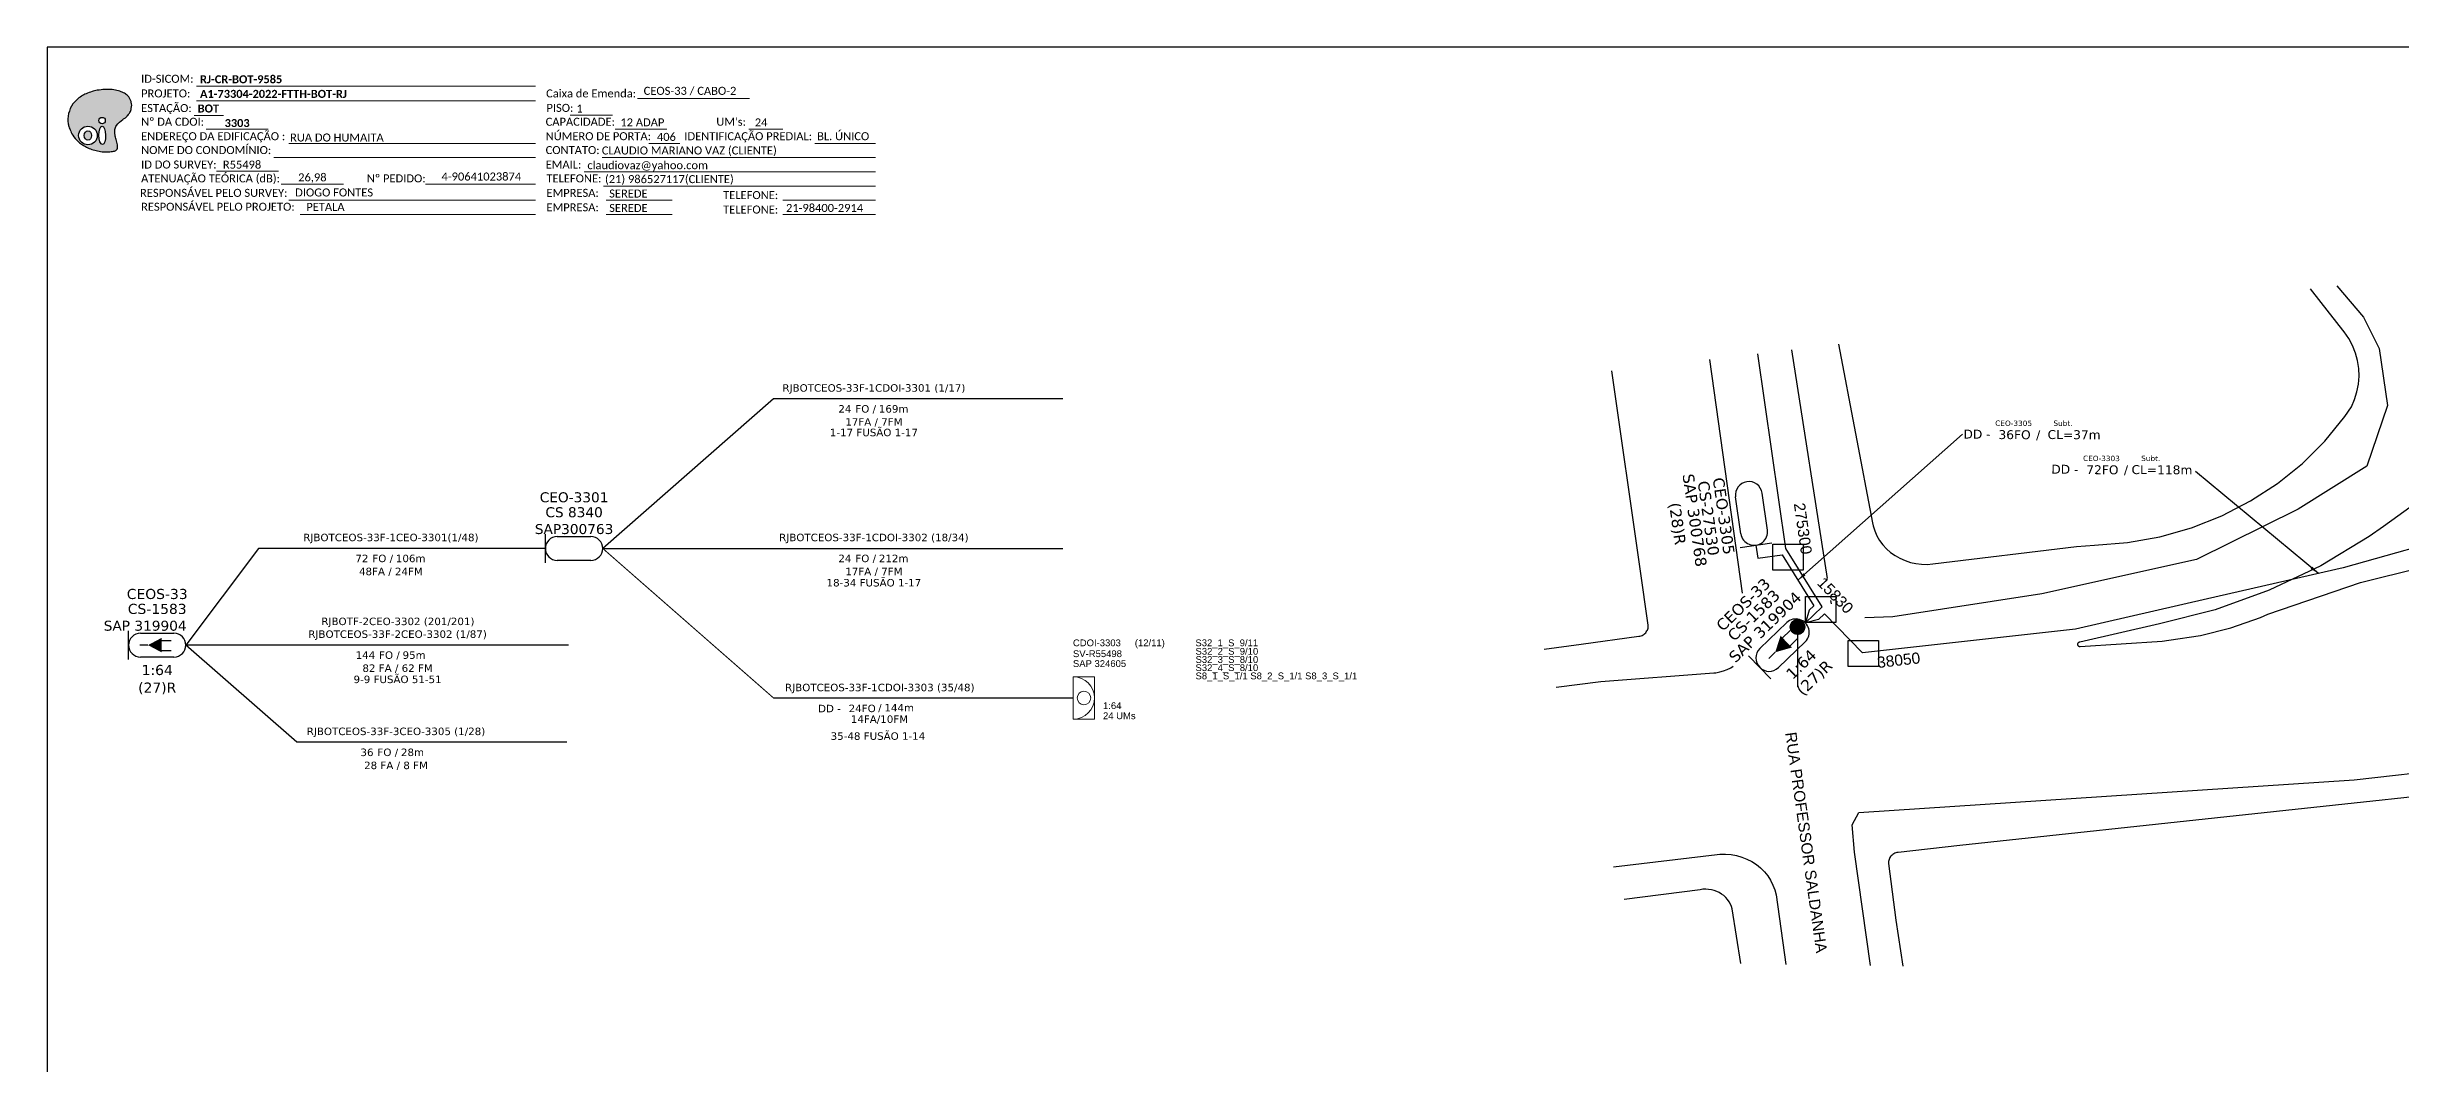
# Model space of a CAD drawing. Header units: inches. Extents: x 0 to 839, y 0 to 594.
# Drawn here: x 0 to 527, y 366 to 594 of the extents above; entities that cross this region are included whole.
import ezdxf
from ezdxf.enums import TextEntityAlignment as Align

# ---------------------------------------------------------------- set-up
doc = ezdxf.new("R2010")
doc.units = ezdxf.units.IN
doc.header["$LTSCALE"] = 0.5
for name, color, linetype in [('10.0-Cartográfico', 252, 'Continuous'), ('10.1-Caixas Subterrâneas', 5, 'Continuous'), ('20.4-CEOS', 1, 'Continuous'), ('20.5-CEO', 1, 'Continuous'), ('20.8-Legenda', 1, 'Continuous'), ('CAP a instalar', 1, 'Continuous'), ('EXISTENTE', 7, 'Continuous'), ('INTERV', 5, 'Continuous'), ('label_cabos', 7, 'Continuous'), ('MUB_SEGMENTO', 7, 'Continuous'), ('REMOVER', 3, 'Continuous')]:
    doc.layers.add(name, color=color, linetype=linetype)
doc.layers.add('10.4-Postes Sem Uso', color=7, linetype='Continuous', plot=False)
doc.layers.add('EXTRA', color=50, linetype='Continuous', plot=False)
for name, color, linetype, lineweight in [("20.0-LEGENDA DOS CDO'S", 1, 'Continuous', 0), ('20.1-CDO_INTERIOR', 1, 'Continuous', 0), ('40.1-ETIQUETAS', 1, 'Continuous', 20)]:
    doc.layers.add(name, color=color, linetype=linetype, lineweight=lineweight)
doc.styles.add('ARIAL', font='arial.ttf')
doc.styles.add('siredit', font='verdana.ttf')
doc.styles.get("Standard").update_dxf_attribs({"font": 'arial.ttf'})
doc.styles.add('WMF-Calibri0', font='calibri.ttf')
doc.styles.add('WMF-Calibri1', font='calibrib.ttf')
doc.linetypes.add('FENCELINE1', pattern='A,0.25,-0.1,[133,ltypeshp.shx,S=0.1,R=0,X=-0.1,Y=0],-0.1,1', length=1.45)
doc.dimstyles.new('CC', dxfattribs={"dimtxt": 1, "dimasz": 2, "dimexe": 0.18, "dimexo": 0.0625, "dimgap": 0.09, "dimtad": 0, "dimdec": 0, "dimrnd": 1, "dimzin": 0, "dimdsep": 46, "dimtxsty": 'siredit', "dimblk": 'NONE', "dimcen": 0, "dimse1": 1, "dimse2": 1, "dimsd1": 1, "dimsd2": 1, "dimclrt": 7, "dimadec": 0, "dimazin": 0, "dimtfac": 1, "dimtdec": 0, "dimtofl": 0, "dimtmove": 0, "dimatfit": 3, "dimfxl": 1, "dimtolj": 1, "dimtzin": 0, "dimarcsym": 0})

# ---------------------------------------------------------------- blocks, each defined once
blk = doc.blocks.new('OI')
h = blk.add_hatch(color=40)
edge = h.paths.add_edge_path()
edge.add_spline(control_points=[(4.35, -0.67), (3.92, -0.99), (3.26, -1.5), (2.81, -2.59), (2.9, -3.5), (3.06, -4.27), (3.31, -4.85), (3.37, -5.39), (3.4, -5.88), (3.2, -6.4), (2.54, -6.61), (1.65, -6.63), (0.55, -6.67), (-0.56, -6.42), (-1.61, -6.14), (-2.77, -5.61), (-3.92, -4.77), (-4.89, -3.7), (-5.34, -2.65), (-5.6, -1.94), (-5.85, -0.96), (-5.71, 0.47), (-5.1, 2.02), (-4.14, 3.02), (-3.3, 3.61), (-2.37, 4.16), (-1.36, 4.44), (-0.56, 4.7), (0.79, 4.85), (2.24, 4.97), (3.79, 4.57), (4.67, 4.21), (5.44, 3.65), (5.76, 2.99), (6.03, 2.21), (6.01, 1.46), (5.72, 0.64), (5.31, 0.08), (4.88, -0.38), (4.51, -0.55), (4.35, -0.67)], knot_values=[0, 0, 0, 0, 1.60434, 2.417191, 3.427595, 4.282808, 4.776746, 5.304182, 5.888771, 6.258406, 6.858137, 7.79129, 8.986195, 10.124242, 11.187857, 12.242908, 13.953784, 15.414161, 16.515391, 17.349188, 17.675853, 19.552021, 21.515531, 22.568638, 23.63245, 24.621084, 25.782718, 26.745347, 27.142653, 29.870543, 31.004649, 31.921532, 32.709589, 33.801391, 34.042471, 35.192333, 35.971461, 36.628871, 37.254359, 37.836911, 37.836911, 37.836911, 37.836911], degree=3, periodic=0)
h.paths.add_polyline_path([(1.13, -0.87, -1), (-0.04, -0.87, -1)], flags=16)
edge = h.paths.add_edge_path(flags=16)
edge.add_ellipse((0.56, -3.59), major_axis=(-0.02, 1.71), ratio=0.361305, start_angle=0, end_angle=360)
h.paths.add_polyline_path([(-0.36, -3.62, -1), (-3.8, -3.62, -1)], flags=16)
edge = h.paths.add_edge_path(flags=0)
edge.add_ellipse((-2.08, -3.62), major_axis=(0, 0.885), ratio=0.758294, start_angle=0, end_angle=360)
at = {"color": 40}
for centre, radius in [((-2.08, -3.62), 1.72), ((0.54, -0.87), 0.587)]:
    blk.add_circle(centre, radius, dxfattribs=at)
blk.add_ellipse((-2.08, -3.62), major_axis=(0, 0.885), ratio=0.758294, start_param=-3.141592653589792, end_param=3.141592653589792, dxfattribs=at)
blk.add_ellipse((0.56, -3.59), major_axis=(-0.02, 1.71), ratio=0.361305, dxfattribs=at)
at = {"color": 40, "start_tangent": (-0.800898, -0.598801), "end_tangent": (-0.800898, -0.598801)}
blk.add_spline([(4.35, -0.67), (3.2, -1.78), (2.9, -2.54), (2.92, -3.55), (3.12, -4.38), (3.28, -4.85), (3.37, -5.37), (3.35, -5.95), (3.2, -6.29), (2.66, -6.55), (1.73, -6.63), (0.54, -6.62), (-0.58, -6.41), (-1.6, -6.11), (-2.56, -5.67), (-3.95, -4.67), (-4.89, -3.56), (-5.37, -2.56), (-5.64, -1.78), (-5.72, -1.46), (-5.63, 0.42), (-4.84, 2.22), (-4.13, 2.99), (-3.27, 3.62), (-2.4, 4.09), (-1.3, 4.47), (-0.37, 4.72), (0.02, 4.77), (2.75, 4.8), (3.85, 4.53), (4.69, 4.16), (5.31, 3.68), (5.85, 2.73), (5.93, 2.5), (5.94, 1.35), (5.67, 0.62), (5.29, 0.08), (4.84, -0.36), (4.35, -0.67)], degree=3, dxfattribs=at)
blk = doc.blocks.new('ETIQUETA_RS5F')
at = {"layer": '40.1-ETIQUETAS', "color": 0, "style": 'siredit'}
blk.add_text('/', height=1.5, dxfattribs=at).set_placement((1.55, -1.95), align=Align.MIDDLE_RIGHT)
for tag, p in [('ETIQUETA_R_PRIMARIA', (1.18, 4.1)), ('ETIQUETA_R_SECUNDARIA', (1.18, 2.1)), ('F_ATIVAS/F_MORTAS', (1.11, -4.24))]:
    blk.add_attdef(tag, text='', height=1.5, dxfattribs=at).set_placement(p, align=Align.MIDDLE_CENTER)
for tag, p in [('TIPO_CABO', (-6.62, -2.12)), ('CAP_CABO', (0.37, -2.09))]:
    blk.add_attdef(tag, text='', height=1.5, dxfattribs=at).set_placement(p, align=Align.MIDDLE_RIGHT)
blk.add_attdef('METROS', text='', height=1.5, dxfattribs=at).set_placement((2.11, -1.95), align=Align.MIDDLE_LEFT)
for tag, p in [('FUSÃO_1', (0.82, -8.39)), ('FUSÃO_2', (0.82, -10.6)), ('FUSÃO_3', (0.82, -12.93)), ('FUSÃO_4', (0.82, -15.14)), ('FUSÃO_5', (0.82, -17.16))]:
    blk.add_attdef(tag, text='', height=1.5, dxfattribs=at).set_placement(p, align=Align.CENTER)
blk = doc.blocks.new('MHMZ')
at = {"color": 0}
for p, q in [((-0.0000128, 0.0000113), (0.0000144, 0.0000113)), ((-0.0000128, -0.0000121), (-0.0000128, 0.0000113)), ((0.0000144, 0.0000113), (0.0000144, -0.0000121)), ((0.0000144, -0.0000121), (-0.0000128, -0.0000121))]:
    blk.add_line(p, q, dxfattribs=at)
blk = doc.blocks.new('*X6')
at = {"color": 0}
for p, q in [((-0.679997, 0.416018), (-0.018018, 1.077997)), ((-0.679809, 0.433884), (-0.035884, 1.077809)), ((-0.679715, 0.398622), (-0.000622, 1.077715)), ((-0.67911, 0.452261), (-0.054261, 1.07711)), ((-0.678999, 0.381661), (0.016339, 1.076999)), ((-0.677877, 0.365105), (0.032895, 1.075877)), ((-0.677853, 0.471196), (-0.073196, 1.075853)), ((-0.676376, 0.348929), (0.049071, 1.074376)), ((-0.675978, 0.490748), (-0.092748, 1.073978)), ((-0.674518, 0.333109), (0.064891, 1.072518)), ((-0.673417, 0.510987), (-0.112987, 1.071417)), ((-0.672323, 0.317627), (0.080373, 1.070323)), ((-0.67008, 0.532002), (-0.134002, 1.06808)), ((-0.669809, 0.302463), (0.095537, 1.067809)), ((-0.666991, 0.287604), (0.110396, 1.064991)), ((-0.665856, 0.553903), (-0.155903, 1.063856)), ((-0.663883, 0.273034), (0.124966, 1.061883)), ((-0.660603, 0.576834), (-0.178834, 1.058603)), ((-0.660497, 0.258742), (0.139258, 1.058497)), ((-0.656846, 0.244715), (0.153285, 1.054846)), ((-0.654125, 0.600989), (-0.202989, 1.052125)), ((-0.652938, 0.230945), (0.167055, 1.050938)), ((-0.648783, 0.217422), (0.180578, 1.046783)), ((-0.646156, 0.626637), (-0.228637, 1.044156)), ((-0.64439, 0.204138), (0.193862, 1.04239)), ((-0.639766, 0.191085), (0.206915, 1.037766)), ((-0.636298, 0.654172), (-0.256172, 1.034298)), ((-0.634917, 0.178256), (0.219744, 1.032917)), ((-0.62985, 0.165645), (0.232355, 1.02785)), ((-0.624571, 0.153247), (0.244753, 1.022571)), ((-0.623925, 0.684222), (-0.286222, 1.021925)), ((-0.619084, 0.141056), (0.256944, 1.017084)), ((-0.613395, 0.129067), (0.268933, 1.011395)), ((-0.607932, 0.717893), (-0.319893, 1.005932)), ((-0.607508, 0.117277), (0.280723, 1.005508)), ((-0.601426, 0.10568), (0.29232, 0.999426)), ((-0.595154, 0.094275), (0.303725, 0.993154)), ((-0.588694, 0.083057), (0.314943, 0.986694)), ((-0.58596, 0.757543), (-0.359543, 0.98396)), ((-0.58205, 0.072024), (0.325976, 0.98005)), ((-0.575224, 0.061172), (0.336828, 0.973224)), ((-0.568219, 0.0505), (0.3475, 0.966219)), ((-0.561036, 0.040005), (0.357995, 0.959036)), ((-0.553678, 0.029685), (0.368315, 0.951678)), ((-0.550397, 0.810783), (-0.412783, 0.948397)), ((-0.546146, 0.01954), (0.37846, 0.944146)), ((-0.538442, 0.009566), (0.388434, 0.936442)), ((-0.530567, -0.000236), (0.398236, 0.928567)), ((-0.522522, -0.009869), (0.407869, 0.920522)), ((-0.514308, -0.019333), (0.417333, 0.912308)), ((-0.505925, -0.028628), (0.426628, 0.903925)), ((-0.497375, -0.037756), (0.435756, 0.895375)), ((-0.488657, -0.046715), (0.444715, 0.886657)), ((-0.479772, -0.055508), (0.453508, 0.877772)), ((-0.470719, -0.064133), (0.462133, 0.868719)), ((-0.461499, -0.07259), (0.47059, 0.859499)), ((-0.45211, -0.080879), (0.478879, 0.85011)), ((-0.442553, -0.089), (0.487, 0.840553)), ((-0.432826, -0.096951), (0.494951, 0.830826)), ((-0.422929, -0.104731), (0.502731, 0.820929)), ((-0.41286, -0.11234), (0.51034, 0.81086)), ((-0.402619, -0.119776), (0.517776, 0.800619)), ((-0.392202, -0.127037), (0.525037, 0.790202)), ((-0.381609, -0.134122), (0.532122, 0.779609)), ((-0.370838, -0.141028), (0.539028, 0.768838)), ((-0.359886, -0.147754), (0.545754, 0.757886)), ((-0.348751, -0.154296), (0.552296, 0.746751)), ((-0.337429, -0.160652), (0.558652, 0.735429)), ((-0.325919, -0.16682), (0.56482, 0.723919)), ((-0.314215, -0.172794), (0.570794, 0.712215)), ((-0.302316, -0.178572), (0.576572, 0.700316)), ((-0.290215, -0.184149), (0.582149, 0.688215)), ((-0.27791, -0.189522), (0.587522, 0.67591)), ((-0.265395, -0.194684), (0.592684, 0.663395)), ((-0.252664, -0.199631), (0.597631, 0.650664)), ((-0.239711, -0.204356), (0.602356, 0.637711)), ((-0.226531, -0.208853), (0.606853, 0.624531)), ((-0.213115, -0.213115), (0.611115, 0.611115)), ((-0.199456, -0.217134), (0.615134, 0.597456)), ((-0.185546, -0.220901), (0.618901, 0.583546)), ((-0.171373, -0.224406), (0.622406, 0.569373)), ((-0.156929, -0.22764), (0.62564, 0.554929)), ((-0.1422, -0.230589), (0.628589, 0.5402)), ((-0.127174, -0.23324), (0.63124, 0.525174)), ((-0.111836, -0.23558), (0.63358, 0.509836)), ((-0.096169, -0.23759), (0.63559, 0.494169)), ((-0.080154, -0.239253), (0.637253, 0.478154)), ((-0.06377, -0.240547), (0.638547, 0.46177)), ((-0.046993, -0.241448), (0.639448, 0.444993)), ((-0.029795, -0.241927), (0.639927, 0.427795)), ((-0.012144, -0.241953), (0.639953, 0.410144)), ((0.006, -0.241488), (0.639488, 0.392)), ((0.024679, -0.240486), (0.638486, 0.373321)), ((0.043948, -0.238895), (0.636895, 0.354052)), ((0.063871, -0.236649), (0.634649, 0.334129)), ((0.084528, -0.23367), (0.63167, 0.313472)), ((0.106018, -0.229858), (0.627858, 0.291982)), ((0.12847, -0.225084), (0.623084, 0.26953)), ((0.152051, -0.21918), (0.61718, 0.245949)), ((0.176993, -0.211916), (0.609916, 0.221007)), ((0.203627, -0.20296), (0.60096, 0.194373)), ((0.232456, -0.191808), (0.589808, 0.165544)), ((0.264325, -0.177617), (0.575617, 0.133675)), ((0.300865, -0.158754), (0.556754, 0.097135)), ((0.346227, -0.13107), (0.52907, 0.051773)), ((0.43272, -0.062254), (0.460254, -0.03472))]:
    blk.add_line(p, q, dxfattribs=at)
blk = doc.blocks.new('PTPT')
at = {"color": 0}
blk.add_line((-0.0000002, -0.0000024), (-0.0000002, -0.0000498), dxfattribs=at)
blk.add_circle((-0.0000002, 0.0000042), 0.0000066, dxfattribs=at)
at = {"color": 0, "xscale": 1e-05, "yscale": 1e-05, "zscale": 1e-05}
blk.add_blockref('*X6', (0, 0), dxfattribs=at)
blk = doc.blocks.new('CEOS_RP_CT_DRT')
at = {"layer": '20.4-CEOS', "color": 0}
for p, q in [((-4.54, 1.19), (-1.19, 1.19)), ((-1.19, -1.19), (-4.54, -1.19))]:
    blk.add_line(p, q, dxfattribs=at)
for points in [[(-5.73, -1.43), (-5.73, 1.44)], [(-3.79, 0), (-4.59, 0)], [(-2.47, 0.48), (-1.45, 0.48)], [(-2.47, -0.52), (-1.45, -0.52)]]:
    blk.add_lwpolyline(points, dxfattribs=at)
blk.add_lwpolyline([(-3.79, 0, 0, 1.47, 0), (-2.41, 0, 1.47, 1.47, 0)], format="xyseb", dxfattribs=at)
for centre, start, end in [((-4.54, 0), 90, 270), ((-1.19, 0), 270, 90)]:
    blk.add_arc(centre, 1.19, start, end, dxfattribs=at)
at = {"layer": '20.4-CEOS', "color": 7, "style": 'siredit'}
for tag, p in [('Nº_DA_CEOS', (-2.86, 5.6)), ('LOCAL', (-2.86, 4.24)), ('SAP', (-2.86, 2.78)), ('RACIO_SPLITAGEM', (-2.86, -1.88)), ('FIBRAS_SPLITTER', (-2.86, -3.58)), ('FIBRAS_TOP_C', (-2.86, -5.08)), ('RESERVA_FINAIS', (-2.86, -6.39))]:
    blk.add_attdef(tag, text='', height=1.01, dxfattribs=at).set_placement(p, align=Align.TOP_CENTER)
blk = doc.blocks.new('CEO_CT_ESQ')
at = {"layer": '20.5-CEO', "color": 0}
for p, q in [((-1.56, 1.24), (1.8, 1.24)), ((1.8, -1.15), (-1.56, -1.15))]:
    blk.add_line(p, q, dxfattribs=at)
blk.add_lwpolyline([(3, -1.4), (3, 1.49)], dxfattribs=at)
for centre, start, end in [((-1.56, 0.05), 90, 270), ((1.8, 0.05), 270, 90)]:
    blk.add_arc(centre, 1.2, start, end, dxfattribs=at)
at = {"layer": '20.5-CEO', "color": 7, "style": 'siredit'}
for tag, p in [('CEO_Nº', (0.12, 5.61)), ('LOCAL', (0.12, 4.23)), ('SAP', (0.12, 2.97)), ('FIBRAS_RESERVA', (0.12, -1.94))]:
    blk.add_attdef(tag, text='', height=1.01, dxfattribs=at).set_placement(p, align=Align.TOP_CENTER)
blk = doc.blocks.new('_None')
blk = doc.blocks.new('LEGENDA DOS CABOS')
at = {"layer": 'label_cabos', "color": 0, "style": 'siredit'}
for tag, p in [('ID', (4.24, 1.63)), ('XX', (14.31, 1.67)), ('TIPO_CABO', (2.74, 0.52)), ('CABO', (6.16, 0.47)), ('/', (9.19, 0.47)), ('METROS', (14.36, 0.47))]:
    blk.add_attdef(tag, text='', height=1, rotation=359.69, dxfattribs=at).set_placement(p, align=Align.MIDDLE_CENTER)

msp = doc.modelspace()

# ---------------------------------------------------------------- linework, layer by layer
msp.add_lwpolyline([(0, 0), (838.56, 0), (838.56, 594), (0, 594), (0, 0)])
at = {"color": 7, "lineweight": 0}
for points in [[(33.47, 585.24), (109.44, 585.24)], [(33.47, 581.96), (109.44, 581.96)], [(132.28, 582.45), (157.42, 582.45)], [(32.96, 578.68), (39.51, 578.68)], [(35.62, 575.61), (49.56, 575.61)], [(117.24, 578.72), (126.72, 578.72)], [(127.29, 575.61), (138.91, 575.61)], [(157.23, 575.61), (164.9, 575.61)], [(54.19, 572.37), (109.44, 572.37)], [(134.87, 572.37), (141.82, 572.37)], [(172.05, 572.37), (185.6, 572.37)], [(37.94, 566.2), (51.88, 566.2)], [(50.78, 569.26), (109.44, 569.26)], [(120.37, 566.02), (185.63, 566.02)], [(124.4, 569.26), (185.63, 569.26)], [(52.47, 563.23), (66.42, 563.23)], [(54.19, 559.67), (109.44, 559.67)], [(84.8, 563.24), (109.3, 563.24)], [(85.31, 563.24), (109.46, 563.24)], [(124.65, 562.79), (185.63, 562.79)], [(125.26, 559.67), (140.06, 559.67)], [(164.86, 559.67), (185.63, 559.67)], [(56.68, 556.44), (109.44, 556.44)], [(125.26, 556.44), (140.06, 556.44)], [(164.86, 556.44), (185.63, 556.44)]]:
    msp.add_lwpolyline(points, dxfattribs=at)
at = {"layer": '10.0-Cartográfico', "color": 4}
for points in [[(401.42, 527.37), (409.02, 487.36), (409.17, 486.66), (409.53, 485.54), (410, 484.44), (410.63, 483.41), (411.34, 482.45), (412.16, 481.53), (413.09, 480.73), (414.1, 480.02), (415.18, 479.41), (416.33, 478.9), (417.53, 478.49), (418.77, 478.23), (420.04, 478.06), (421.3, 478.03), (422.57, 478.14), (454.72, 482.04), (458.81, 482.31), (466.17, 482.91), (473.42, 484.23), (480.5, 486.25), (487.3, 488.92), (493.75, 492.26), (499.81, 496.2), (505.37, 500.68), (510.41, 505.69), (514.86, 511.17), (516.37, 513.35), (517.07, 514.98), (517.59, 516.68), (517.93, 518.41), (518.05, 520.2), (517.98, 521.95), (517.71, 523.71), (517.25, 525.41), (516.57, 527.07), (515.75, 528.64), (514.73, 530.14), (514.44, 530.52), (509.54, 536.72), (507.18, 539.77)], [(513.06, 540.46), (519.02, 533.49), (522.57, 526.41), (524.47, 513.62), (519.84, 500.04), (504.4, 490.44), (481.67, 479.14), (446.98, 471.45), (413.59, 466.25), (407.31, 466.06)], [(379.94, 471.58), (372.57, 523.98)], [(398.97, 474.86), (390.96, 526.14)], [(335.43, 459.06), (343.72, 460.17), (356.69, 461.92), (356.93, 461.96), (357.17, 462.03), (357.41, 462.13), (357.63, 462.24), (357.85, 462.38), (358.04, 462.54), (358.21, 462.7), (358.35, 462.9), (358.49, 463.11), (358.59, 463.31), (358.68, 463.54), (358.73, 463.76), (358.77, 463.99), (358.77, 464.24), (358.74, 464.44), (356.95, 477.01), (350.6, 521.4)], [(531.27, 492.12), (523.56, 486.56), (520.35, 484.31), (509.49, 477.73), (497.93, 472.23), (485.83, 467.88), (473.32, 464.72), (455.52, 460.58), (455.49, 460.58), (455.42, 460.58), (455.37, 460.58), (455.32, 460.55), (455.27, 460.55), (455.23, 460.53), (455.18, 460.51), (455.15, 460.46), (455.1, 460.44), (455.06, 460.39), (455.03, 460.37), (455.01, 460.33), (454.99, 460.28), (454.99, 460.24), (454.96, 460.19), (454.96, 460.12), (454.96, 460.08), (454.96, 460.03), (454.99, 459.99), (454.99, 459.94), (455.01, 459.9), (455.04, 459.85), (455.09, 459.81), (455.11, 459.79), (455.16, 459.74), (455.19, 459.72), (455.24, 459.7), (455.29, 459.68), (455.33, 459.65), (455.41, 459.65), (455.46, 459.66), (455.5, 459.66), (455.55, 459.66), (473.93, 460.83), (475.46, 461.03), (482.5, 462.06), (489.36, 463.78), (496, 466.15), (497.62, 466.85), (518.42, 474), (545.43, 480.68)], [(338.16, 450.52), (348.18, 451.82), (373.46, 453.73), (373.92, 453.75), (374.79, 453.92), (375.64, 454.16), (376.46, 454.48), (377.26, 454.87), (377.83, 455.25)], [(516.98, 429.71), (561.94, 434.84), (562.7, 434.9), (563.48, 434.86), (564.23, 434.76), (564.96, 434.61), (565.67, 434.34), (566.36, 434.04), (567.02, 433.66), (567.61, 433.24), (568.17, 432.75), (568.67, 432.19), (569.09, 431.61), (569.44, 430.98), (569.74, 430.33), (569.94, 429.66), (570.05, 429.14), (576.28, 388.11)], [(408.56, 388.09), (404.99, 413.56), (404.49, 419.62), (405.95, 422.41), (516.98, 429.71)], [(556.62, 428.77), (428.63, 415.04), (414.78, 413.46), (414.52, 413.42), (414.27, 413.35), (414.06, 413.28), (413.81, 413.16), (413.62, 413.02), (413.41, 412.86), (413.24, 412.7), (413.09, 412.52), (412.95, 412.32), (412.83, 412.11), (412.76, 411.89), (412.69, 411.66), (412.65, 411.41), (412.65, 411.19), (412.65, 410.96)], [(351.03, 410.24), (374.26, 413.03), (374.82, 413.08), (376.09, 413.09), (377.33, 413), (378.55, 412.78), (379.74, 412.44), (380.89, 411.98), (381.99, 411.43), (383.03, 410.74), (383.96, 409.98), (384.82, 409.14), (385.56, 408.22), (386.21, 407.22), (386.73, 406.16), (387.14, 405.06), (387.42, 403.94), (389.6, 388.38)], [(379.54, 388.54), (377.56, 400.79), (377.41, 401.35), (377.18, 401.89), (376.88, 402.43), (376.54, 402.92), (376.14, 403.36), (375.7, 403.79), (375.21, 404.14), (374.69, 404.47), (374.13, 404.74), (373.54, 404.93), (372.93, 405.11), (372.3, 405.19), (371.66, 405.23), (371.03, 405.2), (370.43, 405.1), (353.38, 402.89)]]:
    msp.add_lwpolyline(points, dxfattribs=at)
at = {"layer": '10.0-Cartográfico'}
for points in [[(399.86, 469.16), (399.73, 469.96)], [(412.65, 410.96), (414.25, 398.32), (415.83, 387.98)]]:
    msp.add_lwpolyline(points, dxfattribs=at)
at = {"layer": '20.1-CDO_INTERIOR', "lineweight": 18}
msp.add_lwpolyline([(234.71, 443.34), (234.71, 452.83), (229.96, 452.83), (229.96, 443.34)], close=True, dxfattribs=at)
msp.add_circle((232.34, 448.09), 1.52, dxfattribs=at)
msp.add_arc((229.96, 448.09), 4.75, 270, 90, dxfattribs=at)
at = {"layer": '20.4-CEOS', "color": 7}
for p, q in [((20.93, 462.61), (28.43, 462.61)), ((28.43, 457.26), (20.93, 457.26))]:
    msp.add_line(p, q, dxfattribs=at)
for points in [[(18.25, 456.71), (18.25, 463.16)], [(22.61, 459.94), (20.8, 459.94)], [(25.57, 461), (27.84, 461)], [(25.57, 458.77), (27.84, 458.77)]]:
    msp.add_lwpolyline(points, dxfattribs=at)
msp.add_lwpolyline([(22.61, 459.94, 0, 3.3, 0), (25.7, 459.94, 3.3, 3.3, 0)], format="xyseb", dxfattribs=at)
for centre, start, end in [((20.93, 459.94), 90, 270), ((28.43, 459.94), 270, 90)]:
    msp.add_arc(centre, 2.67, start, end, dxfattribs=at)
at = {"layer": 'CAP a instalar', "color": 1, "linetype": 'FENCELINE1', "ltscale": 10, "const_width": 0.237}
msp.add_lwpolyline([(229.96, 448.09), (162.78, 448.09), (124.51, 481.61)], dxfattribs=at)
at = {"layer": 'EXISTENTE', "color": 5, "linetype": 'Continuous'}
for p, q in [((114.33, 484.28), (121.84, 484.28)), ((121.84, 478.93), (114.33, 478.93))]:
    msp.add_line(p, q, dxfattribs=at)
at = {"layer": 'EXISTENTE', "linetype": 'Continuous'}
for points in [[(227.59, 515.13), (162.78, 515.13), (124.51, 481.61)], [(111.66, 481.61), (47.4, 481.61), (31.1, 459.94)], [(124.51, 481.61), (227.59, 481.61)]]:
    msp.add_lwpolyline(points, dxfattribs=at)
at = {"layer": 'EXISTENTE', "color": 5, "linetype": 'Continuous'}
msp.add_lwpolyline([(111.66, 478.38), (111.66, 484.83)], dxfattribs=at)
for centre, start, end in [((114.33, 481.61), 90, 270), ((121.84, 481.61), 270, 90)]:
    msp.add_arc(centre, 2.67, start, end, dxfattribs=at)
at = {"layer": 'INTERV'}
msp.add_lwpolyline([(394.02, 464.91), (397.77, 468.55), (389.65, 481.63), (383.36, 525.25)], dxfattribs=at)
at = {"layer": 'INTERV', "color": 7}
msp.add_lwpolyline([(556.61, 485.61), (542.68, 485.17), (514.5, 477.27), (484.07, 470.35), (454.54, 463.54), (406.77, 458.18), (398.26, 466.94), (396.94, 465.66), (394.02, 464.91)], dxfattribs=at)
at = {"layer": 'INTERV', "color": 7, "linetype": 'Continuous'}
msp.add_lwpolyline([(116.82, 459.94), (31.1, 459.94)], dxfattribs=at)
at = {"layer": 'REMOVER'}
msp.add_lwpolyline([(382.93, 482.35), (383.36, 479.4), (388.78, 480.18), (395.86, 468.78), (394.85, 467.8), (394.02, 464.91)], dxfattribs=at)
at = {"layer": 'REMOVER', "color": 7, "linetype": 'Continuous'}
msp.add_lwpolyline([(116.45, 438.15), (55.96, 438.15), (31.1, 459.94)], dxfattribs=at)

# ---------------------------------------------------------------- block references
at = {"color": 7, "xscale": 1.213923925163967, "yscale": 1.213923925163967, "zscale": 1.213923925163967, "rotation": 0.1532896023949059}
msp.add_blockref('OI', (11.67, 578.58), dxfattribs=at)
at = {"layer": '10.1-Caixas Subterrâneas', "color": 40, "xscale": 249459.1869097533, "yscale": 249459.1869097533, "zscale": 249459.1869097533}
for p in [(389.91, 479.78), (397.22, 468.02), (406.77, 458.18)]:
    msp.add_blockref('MHMZ', p, dxfattribs=at)
at = {"layer": '10.4-Postes Sem Uso', "color": 1, "xscale": 249459.1869097533, "yscale": 249459.1869097533, "zscale": 249459.1869097533}
msp.add_blockref('PTPT', (392.28, 462.95), dxfattribs=at)
at = {"layer": 'INTERV', "color": 7}
ref = msp.add_blockref('CEOS_RP_CT_DRT', (394.02, 464.91), dxfattribs=dict(at, xscale=2.494591869097533, yscale=2.494591869097533, zscale=2.494591869097533, rotation=44.09894649207192))
ref.add_attrib('Nº_DA_CEOS', 'CEOS-33', dxfattribs={"layer": '20.4-CEOS', "color": 7, "height": 2.519, "rotation": 44.0989, "style": 'siredit'}).set_placement((379.18, 469.96), align=Align.TOP_CENTER)
ref.add_attrib('LOCAL', 'CS-1583', dxfattribs={"layer": '20.4-CEOS', "color": 7, "height": 2.519, "rotation": 44.0989, "style": 'siredit'}).set_placement((381.53, 467.54), align=Align.TOP_CENTER)
ref.add_attrib('SAP', 'SAP 319904', dxfattribs={"layer": '20.4-CEOS', "color": 7, "height": 2.519, "rotation": 44.0989, "style": 'siredit'}).set_placement((384.07, 464.91), align=Align.TOP_CENTER)
ref.add_attrib('RACIO_SPLITAGEM', '1:64', dxfattribs={"layer": '20.4-CEOS', "color": 7, "height": 2.519, "rotation": 44.0989, "style": 'siredit'}).set_placement((392.16, 456.56), align=Align.TOP_CENTER)
ref.add_attrib('FIBRAS_SPLITTER', '(27)R', dxfattribs={"layer": '20.4-CEOS', "color": 7, "height": 2.519, "rotation": 44.0989, "style": 'siredit'}).set_placement((395.1, 453.53), align=Align.TOP_CENTER)
at = {"layer": 'INTERV', "color": 1}
ref = msp.add_blockref('ETIQUETA_RS5F', (185.27, 448.09), dxfattribs=dict(at, xscale=1.117438888183968, yscale=1.117438888183968, zscale=1.117438888183968))
ref.add_attrib('ETIQUETA_R_SECUNDARIA', 'RJBOTCEOS-33F-1CDOI-3303 (35/48)', dxfattribs={"layer": '40.1-ETIQUETAS', "color": 0, "height": 1.6762, "style": 'siredit'}).set_placement((186.59, 450.44), align=Align.MIDDLE_CENTER)
ref.add_attrib('TIPO_CABO', 'DD -', dxfattribs={"layer": '40.1-ETIQUETAS', "color": 0, "height": 1.676, "style": 'siredit'}).set_placement((177.87, 445.72), align=Align.MIDDLE_RIGHT)
ref.add_attrib('CAP_CABO', '24FO', dxfattribs={"layer": '40.1-ETIQUETAS', "color": 0, "height": 1.676, "style": 'siredit'}).set_placement((185.68, 445.75), align=Align.MIDDLE_RIGHT)
ref.add_attrib('METROS', '144m', dxfattribs={"layer": '40.1-ETIQUETAS', "color": 0, "height": 1.676, "style": 'siredit'}).set_placement((187.63, 445.9), align=Align.MIDDLE_LEFT)
ref.add_attrib('F_ATIVAS/F_MORTAS', '14FA/10FM', dxfattribs={"layer": '40.1-ETIQUETAS', "color": 0, "height": 1.676, "style": 'siredit'}).set_placement((186.51, 443.34), align=Align.MIDDLE_CENTER)
ref.add_attrib('FUSÃO_1', '35-48 FUSÃO 1-14', dxfattribs={"layer": '40.1-ETIQUETAS', "color": 0, "height": 1.6762, "style": 'siredit'}).set_placement((186.18, 438.71), align=Align.CENTER)
at = {"layer": 'label_cabos', "color": 0}
ref = msp.add_blockref('LEGENDA DOS CABOS', (429.18, 507.24), dxfattribs=dict(at, xscale=2.494591869097533, yscale=2.494591869097533, zscale=2.494591869097533))
ref.add_attrib('ID', 'CEO-3305', dxfattribs={"layer": 'EXTRA', "color": 0, "height": 1.197, "rotation": 359.69, "style": 'siredit'}).set_placement((440.66, 509.67), align=Align.MIDDLE_CENTER)
ref.add_attrib('CABO', '36FO', dxfattribs={"layer": '20.8-Legenda', "color": 0, "height": 1.996, "rotation": 359.69, "style": 'siredit'}).set_placement((440.87, 507.11), align=Align.MIDDLE_CENTER)
ref.add_attrib('METROS', 'CL=37m', dxfattribs={"layer": '20.8-Legenda', "color": 0, "height": 1.996, "rotation": 359.69, "style": 'siredit'}).set_placement((454.21, 507.11), align=Align.MIDDLE_CENTER)
ref.add_attrib('XX', 'Subt.', dxfattribs={"layer": 'EXTRA', "color": 0, "height": 1.197, "rotation": 359.69, "style": 'siredit'}).set_placement((451.71, 509.67), align=Align.MIDDLE_CENTER)
ref.add_attrib('/', '/', dxfattribs={"layer": '20.8-Legenda', "color": 0, "height": 2, "rotation": 359.69, "style": 'siredit'}).set_placement((446.17, 507.11), align=Align.MIDDLE_CENTER)
ref.add_attrib('TIPO_CABO', 'DD -', dxfattribs={"layer": '20.8-Legenda', "color": 0, "height": 1.996, "rotation": 359.69, "style": 'siredit'}).set_placement((432.46, 507.23), align=Align.MIDDLE_CENTER)
ref = msp.add_blockref('LEGENDA DOS CABOS', (448.86, 499.38), dxfattribs=dict(at, xscale=2.494591869097533, yscale=2.494591869097533, zscale=2.494591869097533))
ref.add_attrib('ID', 'CEO-3303', dxfattribs={"layer": 'EXTRA', "color": 0, "height": 1.197, "rotation": 359.69, "style": 'siredit'}).set_placement((460.34, 501.8), align=Align.MIDDLE_CENTER)
ref.add_attrib('CABO', '72FO', dxfattribs={"layer": '20.8-Legenda', "color": 0, "height": 1.996, "rotation": 359.69, "style": 'siredit'}).set_placement((460.55, 499.25), align=Align.MIDDLE_CENTER)
ref.add_attrib('METROS', 'CL=118m', dxfattribs={"layer": '20.8-Legenda', "color": 0, "height": 1.996, "rotation": 359.69, "style": 'siredit'}).set_placement((473.89, 499.25), align=Align.MIDDLE_CENTER)
ref.add_attrib('XX', 'Subt.', dxfattribs={"layer": 'EXTRA', "color": 0, "height": 1.197, "rotation": 359.69, "style": 'siredit'}).set_placement((471.39, 501.8), align=Align.MIDDLE_CENTER)
ref.add_attrib('/', '/', dxfattribs={"layer": '20.8-Legenda', "color": 0, "height": 2, "rotation": 359.69, "style": 'siredit'}).set_placement((465.84, 499.25), align=Align.MIDDLE_CENTER)
ref.add_attrib('TIPO_CABO', 'DD -', dxfattribs={"layer": '20.8-Legenda', "color": 0, "height": 1.996, "rotation": 359.69, "style": 'siredit'}).set_placement((452.14, 499.36), align=Align.MIDDLE_CENTER)
at = {"layer": 'REMOVER'}
ref = msp.add_blockref('CEO_CT_ESQ', (381.75, 489.74), dxfattribs=dict(at, xscale=2.494591869097532, yscale=2.494591869097532, zscale=2.494591869097532, rotation=278.1940952711533))
ref.add_attrib('CEO_Nº', 'CEO-3305', dxfattribs={"layer": '20.5-CEO', "color": 7, "height": 2.529, "rotation": 278.1941, "style": 'siredit'}).set_placement((376.96, 489.05), align=Align.TOP_CENTER)
ref.add_attrib('LOCAL', 'CS-27530', dxfattribs={"layer": '20.5-CEO', "color": 7, "height": 2.529, "rotation": 278.1941, "style": 'siredit'}).set_placement((373.56, 488.56), align=Align.TOP_CENTER)
ref.add_attrib('SAP', 'SAP 300768', dxfattribs={"layer": '20.5-CEO', "color": 7, "height": 2.529, "rotation": 278.1941, "style": 'siredit'}).set_placement((370.46, 488.11), align=Align.TOP_CENTER)
ref.add_attrib('FIBRAS_RESERVA', '(28)R', dxfattribs={"layer": '20.5-CEO', "color": 7, "height": 2.529, "rotation": 278.1941, "style": 'siredit'}).set_placement((366.6, 487.34), align=Align.TOP_CENTER)

# ---------------------------------------------------------------- texts
at = {"color": 7, "lineweight": 0, "style": 'WMF-Calibri0'}
for s, height, p in [('ID-SICOM:', 1.793, (21.07, 585.99)), ('PROJETO:', 1.793, (21.07, 582.71)), ('ESTAÇÃO:', 1.793, (21.07, 579.43)), ('Caixa de Emenda:', 1.7927, (111.83, 582.71)), ('PISO:', 1.793, (111.9, 579.47)), ('Nº DA CDOI:', 1.7927, (21.07, 576.36)), ('ENDEREÇO DA EDIFICAÇÃO :', 1.7927, (21.07, 573.12)), ('CAPACIDADE:', 1.7927, (111.72, 576.36)), ('NÚMERO DE PORTA:', 1.7927, (111.72, 573.12)), ('IDENTIFICAÇÃO PREDIAL:', 1.7927, (142.8, 573.12)), ("UM's:", 1.793, (149.96, 576.36)), ('BL. ÚNICO', 1.793, (172.55, 573.12)), ('NOME DO CONDOMÍNIO:', 1.7927, (21.07, 570.01)), ('CONTATO:', 1.793, (111.72, 570.01)), ('ATENUAÇÃO TEÓRICA (dB):', 1.7927, (21.07, 563.66)), ('ID DO SURVEY:', 1.7927, (21.07, 566.77)), ('26,98', 1.793, (56.27, 563.9)), ('Nº PEDIDO:', 1.793, (71.66, 563.67)), ('EMAIL:', 1.793, (111.72, 566.77)), ('TELEFONE:', 1.793, (111.9, 563.66)), ('RESPONSÁVEL PELO SURVEY:', 1.7927, (20.83, 560.42)), ('RESPONSÁVEL PELO PROJETO:', 1.7927, (21.07, 557.31)), ('EMPRESA:', 1.793, (111.9, 560.42)), ('TELEFONE:', 1.793, (151.5, 559.92)), ('EMPRESA:', 1.793, (111.9, 557.18)), ('TELEFONE:', 1.793, (151.5, 556.68))]:
    msp.add_text(s, height=height, dxfattribs=at).set_placement(p)
at = {"color": 7, "linetype": 'Continuous'}
for s, height, style, p in [('RJ-CR-BOT-9585', 1.7927, 'WMF-Calibri1', (34.27, 585.89)), ('BOT', 1.793, 'WMF-Calibri1', (33.75, 579.33)), ('A1-73304-2022-FTTH-BOT-RJ', 1.7927, 'WMF-Calibri1', (34.27, 582.61)), ('1', 1.79, 'WMF-Calibri0', (118.59, 579.32)), ('CEOS-33 / CABO-2', 1.7927, 'WMF-Calibri0', (133.68, 583.29)), ('12 ADAP', 1.793, 'WMF-Calibri0', (128.46, 576.23)), ('24', 1.793, 'WMF-Calibri0', (158.58, 576.21)), ('RUA DO HUMAITA ', 1.7927, 'WMF-Calibri0', (54.45, 572.83)), ('CLAUDIO MARIANO VAZ (CLIENTE)', 1.7927, 'WMF-Calibri0', (124.31, 569.92)), ('406', 1.793, 'WMF-Calibri0', (136.65, 572.97)), ('R55498', 1.793, 'WMF-Calibri0', (39.39, 566.75)), ('claudiovaz@yahoo.com', 1.7927, 'WMF-Calibri0', (121.07, 566.62)), ('(21) 986527117(CLIENTE)', 1.7927, 'WMF-Calibri0', (125.01, 563.5)), ('DIOGO FONTES', 1.7927, 'WMF-Calibri0', (55.59, 560.51)), ('SEREDE', 1.793, 'WMF-Calibri0', (125.96, 560.27)), ('PETALA', 1.793, 'WMF-Calibri0', (58.08, 557.28)), ('SEREDE', 1.793, 'WMF-Calibri0', (125.96, 557.04)), ('21-98400-2914', 1.7927, 'WMF-Calibri0', (165.57, 557.04))]:
    msp.add_text(s, height=height, dxfattribs=dict(at, style=style)).set_placement(p)
at = {"color": 7, "linetype": 'Continuous', "style": 'WMF-Calibri1'}
msp.add_text('3303', height=1.793, dxfattribs=at).set_placement((42.59, 576.07), align=Align.CENTER)
at = {"color": 7, "style": 'WMF-Calibri0'}
msp.add_text('4-90641023874', height=1.7927, dxfattribs=at).set_placement((88.38, 564.08))
at = {"layer": '10.1-Caixas Subterrâneas'}
for s, rotation, p in [('275300', 278.1941, (393.46, 486.07)), ('15830', 314.1481, (400.72, 471.1)), ('38050', 6.4018, (414.89, 456.58))]:
    msp.add_text(s, height=2.495, rotation=rotation, dxfattribs=at).set_placement(p, align=Align.MIDDLE_CENTER)
at = {"layer": "20.0-LEGENDA DOS CDO'S", "style": 'ARIAL'}
for s, p in [('CDOI-3303', (229.87, 459.69)), ('S32_1_S_9/11', (257.32, 459.69)), ('S32_2_S_9/10', (257.34, 457.79)), ('SV-R55498', (229.88, 457.25)), ('SAP 324605', (229.87, 455.04)), ('S32_3_S_8/10', (257.34, 455.95)), ('S32_4_S_8/10', (257.34, 454.12)), ('S8_1_S_1/1 S8_2_S_1/1 S8_3_S_1/1', (257.34, 452.28)), ('24 UMs', (236.61, 443.34)), ('1:64', (236.61, 445.61))]:
    msp.add_text(s, height=1.52, dxfattribs=at).set_placement(p)
msp.add_text('(12/11)', height=1.52, dxfattribs=at).set_placement((247.1, 459.69), align=Align.CENTER)
at = {"layer": '20.4-CEOS', "color": 7, "style": 'siredit'}
for s, height, p in [('CEOS-33', 2.266, (24.68, 471.41)), ('SAP 319904', 2.235, (21.98, 464.29)), ('CS-1583', 2.266, (24.68, 468.06))]:
    msp.add_text(s, height=height, dxfattribs=at).set_placement(p, align=Align.MIDDLE_CENTER)
for s, p in [('1:64', (24.68, 455.5)), ('(27)R', (24.68, 451.55))]:
    msp.add_text(s, height=2.266, dxfattribs=at).set_placement(p, align=Align.TOP_CENTER)
at = {"layer": 'EXISTENTE', "linetype": 'Continuous', "style": 'siredit'}
for s, height, p in [('RJBOTCEOS-33F-1CDOI-3301 (1/17)', 1.6762, (185.27, 517.59)), ('17FA / 7FM', 1.676, (185.27, 509.97)), ('RJBOTCEOS-33F-1CEO-3301(1/48)', 1.6762, (77.04, 484.07)), ('RJBOTCEOS-33F-1CDOI-3302 (18/34)', 1.6762, (185.27, 484.07)), ('48FA / 24FM', 1.6762, (77.04, 476.45)), ('17FA / 7FM', 1.676, (185.27, 476.45))]:
    msp.add_text(s, height=height, dxfattribs=at).set_placement(p, align=Align.MIDDLE_CENTER)
for s, p in [('24', (180.24, 512.9)), ('FO /', (185.75, 512.9)), ('72', (72.01, 479.37)), ('FO /', (77.53, 479.37)), ('24', (180.24, 479.37)), ('FO /', (185.75, 479.37))]:
    msp.add_text(s, height=1.676, dxfattribs=at).set_placement(p, align=Align.MIDDLE_RIGHT)
for s, p in [('169m', (186.38, 512.9)), ('106m', (78.16, 479.37)), ('212m', (186.38, 479.37))]:
    msp.add_text(s, height=1.676, dxfattribs=at).set_placement(p, align=Align.MIDDLE_LEFT)
at = {"layer": 'EXISTENTE', "color": 5, "linetype": 'Continuous', "style": 'siredit'}
for s, p in [('CEO-3301', (118.09, 493.08)), ('CS 8340', (118.09, 489.73)), ('SAP300763', (118.09, 485.96))]:
    msp.add_text(s, height=2.235, dxfattribs=at).set_placement(p, align=Align.MIDDLE_CENTER)
at = {"layer": 'EXISTENTE', "color": 7, "linetype": 'Continuous', "style": 'siredit'}
for s, p in [('RJBOTCEOS-33F-3CEO-3305 (1/28)', (78.18, 440.61)), ('28 FA / 8 FM', (78.18, 432.98))]:
    msp.add_text(s, height=1.6762, dxfattribs=at).set_placement(p, align=Align.MIDDLE_CENTER)
for s, p in [('36', (73.15, 435.91)), ('FO /', (78.67, 435.91))]:
    msp.add_text(s, height=1.676, dxfattribs=at).set_placement(p, align=Align.MIDDLE_RIGHT)
msp.add_text('28m', height=1.676, dxfattribs=at).set_placement((79.3, 435.91), align=Align.MIDDLE_LEFT)
at = {"layer": 'EXISTENTE', "linetype": 'Continuous', "char_height": 1.6762, "attachment_point": 5, "style": 'siredit'}
for s, insert in [('1-17 FUSÃO 1-17', (185.27, 507.59)), ('18-34 FUSÃO 1-17', (185.27, 473.91))]:
    msp.add_mtext(s, dxfattribs=dict(at, insert=insert))
at = {"layer": 'INTERV', "color": 7, "linetype": 'Continuous', "style": 'siredit'}
for s, p in [('RJBOTF-2CEO-3302 (201/201)', (78.61, 465.26)), ('RJBOTCEOS-33F-2CEO-3302 (1/87)', (78.54, 462.4)), ('82 FA / 62 FM', (78.54, 454.77))]:
    msp.add_text(s, height=1.6762, dxfattribs=at).set_placement(p, align=Align.MIDDLE_CENTER)
for s, p in [('144', (73.52, 457.7)), ('FO /', (79.03, 457.7))]:
    msp.add_text(s, height=1.676, dxfattribs=at).set_placement(p, align=Align.MIDDLE_RIGHT)
msp.add_text('95m', height=1.676, dxfattribs=at).set_placement((79.66, 457.7), align=Align.MIDDLE_LEFT)
at = {"layer": 'INTERV', "color": 7, "linetype": 'Continuous', "insert": (78.54, 452.25), "char_height": 1.6762, "attachment_point": 5, "style": 'siredit'}
msp.add_mtext('9-9 FUSÃO 51-51', dxfattribs=at)
at = {"layer": 'MUB_SEGMENTO', "color": 255}
msp.add_text('RUA PROFESSOR SALDANHA', height=2.4946, rotation=278.0038, dxfattribs=at).set_placement((394.19, 415.71), align=Align.MIDDLE_CENTER)

# ---------------------------------------------------------------- leaders
at = {"layer": 'label_cabos'}
for points in [[(392.32, 474.48), (429.18, 507.24)], [(508.94, 476.01), (481.39, 498.86)]]:
    msp.add_leader(points, dimstyle='CC', override={"dimgap": 0.09, "dimtad": 0}, dxfattribs=at)

doc.saveas('drawing.dxf')
